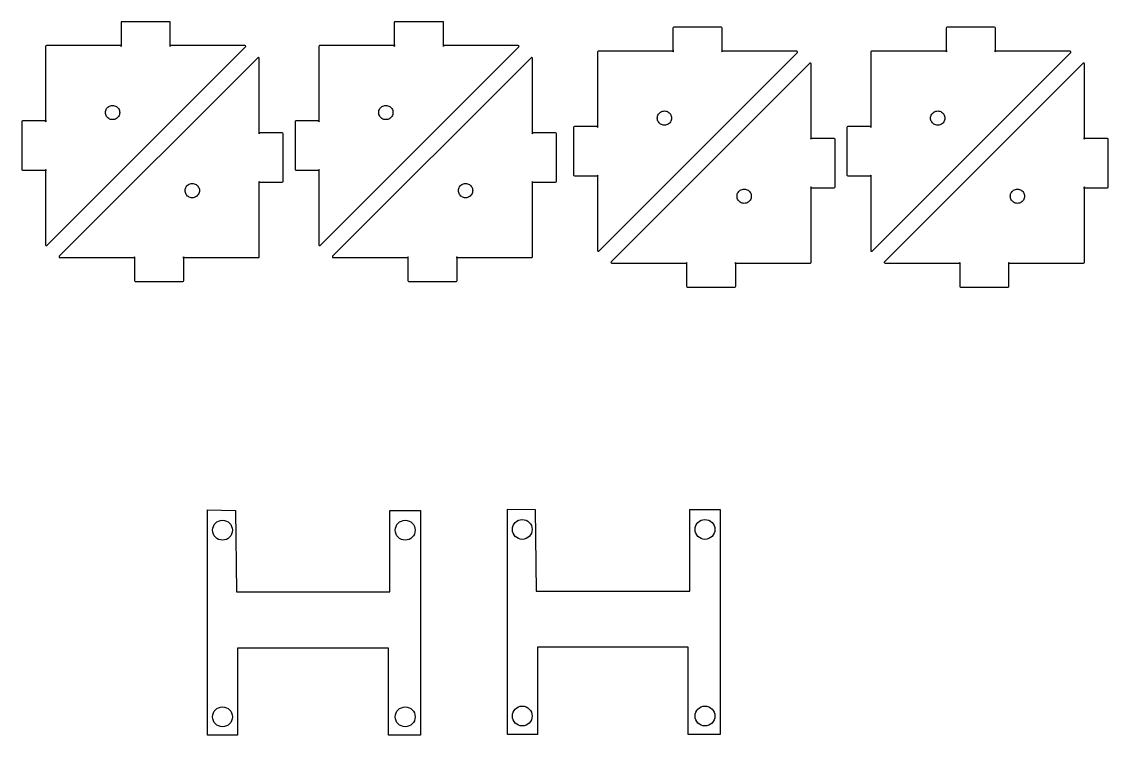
# Model space of a CAD drawing. Extents: x -248 to 293, y -42 to 281.
# Drawn here: x 128.7 to 265.4, y 185.7 to 275.6 of the extents above; entities that cross this region are included whole.
import ezdxf

# ---------------------------------------------------------------- set-up
doc = ezdxf.new("R2010")
doc.units = 0
doc.layers.add('Ebene_1', color=7, linetype='CONTINUOUS')

msp = doc.modelspace()

# ---------------------------------------------------------------- linework, layer by layer
at = {"layer": 'Ebene_1', "color": 2}
for points in [[(141.16949, 275.453155), (141.16949, 272.453835)], [(147.26866, 275.552955), (141.26869, 275.552955)], [(147.36927, 272.453835), (147.36927, 275.453155)], [(175.56877, 275.453155), (175.56877, 272.453835)], [(181.66791, 275.552955), (175.66857, 275.552955)], [(181.76916, 272.453835), (181.76916, 275.453155)], [(210.64158, 274.748305), (210.64158, 271.748265)], [(216.74073, 274.848105), (210.74068, 274.848105)], [(216.84127, 271.748265), (216.84127, 274.748305)], [(245.04095, 274.748305), (245.04095, 271.748265)], [(251.14009, 274.848105), (245.14075, 274.848105)], [(251.24133, 271.748265), (251.24133, 274.748305)], [(131.66932, 272.453835), (131.66932, 262.953595)], [(141.26869, 272.552635), (131.76782, 272.552635)], [(131.83942, 247.381955), (156.84042, 272.383305)], [(156.76815, 272.552635), (147.26866, 272.552635)], [(166.06914, 272.453835), (166.06914, 262.953595)], [(175.66857, 272.552635), (166.16968, 272.552635)], [(166.23948, 247.381955), (191.23837, 272.383305)], [(191.16822, 272.552635), (181.66791, 272.552635)], [(158.39835, 271.025125), (133.39805, 246.023735)], [(158.56979, 261.454295), (158.56979, 270.954525)], [(192.79841, 271.025125), (167.79881, 246.023735)], [(192.96841, 261.454295), (192.96841, 270.954525)], [(201.14127, 271.748265), (201.14127, 262.248035)], [(210.74068, 271.847065), (201.23967, 271.847065)], [(201.31167, 246.676415), (226.31267, 271.677735)], [(226.24033, 271.847065), (216.74073, 271.847065)], [(235.54131, 271.748265), (235.54131, 262.248035)], [(245.14075, 271.847065), (235.64185, 271.847065)], [(235.71135, 246.676415), (260.71059, 271.677735)], [(260.64004, 271.847065), (251.14009, 271.847065)], [(227.87052, 270.319565), (202.87022, 245.318215)], [(228.04196, 260.748735), (228.04196, 270.248965)], [(262.27028, 270.319565), (237.27068, 245.318215)], [(262.44058, 260.748735), (262.44058, 270.248965)], [(128.66863, 262.953595), (128.66863, 256.952795)], [(131.76782, 263.052295), (128.76783, 263.052295)], [(163.06912, 262.953595), (163.06912, 256.952795)], [(166.16968, 263.052295), (163.16966, 263.052295)], [(161.46927, 261.552995), (158.46925, 261.552995)], [(161.56981, 255.453515), (161.56981, 261.454295)], [(195.86863, 261.552995), (192.86861, 261.552995)], [(195.96843, 255.453515), (195.96843, 261.454295)], [(198.1405, 262.248035), (198.1405, 256.247255)], [(201.23967, 262.350295), (198.24, 262.350295)], [(232.54129, 262.248035), (232.54129, 256.247255)], [(235.64185, 262.350295), (232.64183, 262.350295)], [(230.94144, 260.847435), (227.94142, 260.847435)], [(231.04198, 254.747955), (231.04198, 260.748735)], [(265.3408, 260.847435), (262.34078, 260.847435)], [(265.4406, 254.747955), (265.4406, 260.748735)], [(128.76783, 256.853995), (131.76782, 256.853995)], [(131.66932, 256.952795), (131.66932, 247.452455)], [(163.16966, 256.853995), (166.16968, 256.853995)], [(166.06914, 256.952795), (166.06914, 247.452455)], [(198.24, 256.148455), (201.23967, 256.148455)], [(201.14127, 256.247255), (201.14127, 246.746915)], [(232.64183, 256.148455), (235.64185, 256.148455)], [(235.54131, 256.247255), (235.54131, 246.746915)], [(158.46925, 255.354715), (161.46927, 255.354715)], [(158.56979, 245.953175), (158.56979, 255.453515)], [(192.86861, 255.354715), (195.86863, 255.354715)], [(192.96841, 245.953175), (192.96841, 255.453515)], [(227.94142, 254.649155), (230.94144, 254.649155)], [(228.04196, 245.247615), (228.04196, 254.747955)], [(262.34078, 254.649155), (265.3408, 254.649155)], [(262.44058, 245.247615), (262.44058, 254.747955)], [(133.46898, 245.854375), (142.96851, 245.854375)], [(142.87001, 245.953175), (142.87001, 242.954545)], [(148.96848, 245.854375), (158.46925, 245.854375)], [(149.06768, 242.954545), (149.06768, 245.953175)], [(167.86831, 245.854375), (177.36896, 245.854375)], [(177.26842, 245.953175), (177.26842, 242.954545)], [(183.36901, 245.854375), (192.86861, 245.854375)], [(183.46955, 242.954545), (183.46955, 245.953175)], [(202.94112, 245.148815), (212.44037, 245.148815)], [(212.34197, 245.247615), (212.34197, 242.249015)], [(218.44041, 245.148815), (227.94142, 245.148815)], [(218.53991, 242.249015), (218.53991, 245.247615)], [(237.34048, 245.148815), (246.84114, 245.148815)], [(246.74059, 245.247615), (246.74059, 242.249015)], [(252.84118, 245.148815), (262.34078, 245.148815)], [(252.94172, 242.249015), (252.94172, 245.247615)], [(142.96851, 242.852315), (148.96848, 242.852315)], [(177.36896, 242.852315), (183.36901, 242.852315)], [(212.44037, 242.146775), (218.44041, 242.146775)], [(246.84114, 242.146775), (252.84118, 242.146775)]]:
    msp.add_lwpolyline(points, dxfattribs=at)
for points in [[(152.06927, 214.076569), (155.575, 214.010419), (155.70724, 203.75781), (175.02182, 203.75781), (175.02182, 214.010423), (178.85829, 214.010423), (178.85829, 185.7), (174.82339, 185.7), (174.82339, 196.68021), (155.83958, 196.68021), (155.83958, 185.7), (152.06927, 185.7)], [(189.80549, 214.17574), (193.31122, 214.10964), (193.44346, 203.85703), (212.75804, 203.85703), (212.75804, 214.10964), (216.59451, 214.10964), (216.59451, 185.79922), (212.55961, 185.79922), (212.55961, 196.77943), (193.5758, 196.77943), (193.5758, 185.79922), (189.80549, 185.79922)]]:
    msp.add_lwpolyline(points, close=True, dxfattribs=at)
at = {"layer": 'Ebene_1', "color": 3}
for points in [[(155.18962, 211.523762)], [(178.18984, 211.523762)], [(192.92584, 211.62293)], [(215.92606, 211.62293)], [(155.18962, 188.02375)], [(178.18984, 188.02375)], [(192.92584, 188.12292)], [(215.92606, 188.12292)]]:
    msp.add_lwpolyline(points, close=True, dxfattribs=at)
at = {"layer": 'Ebene_1', "color": 2}
for points in [[(141.26869, 275.552955), (141.21359, 275.552955), (141.16949, 275.508855), (141.16949, 275.453155)], [(147.36927, 275.453155), (147.36927, 275.508855), (147.32517, 275.552955), (147.26866, 275.552955)], [(175.66857, 275.552955), (175.61287, 275.552955), (175.56877, 275.508855), (175.56877, 275.453155)], [(181.76916, 275.453155), (181.76916, 275.508855), (181.72366, 275.552955), (181.66791, 275.552955)], [(210.74068, 274.848105), (210.68568, 274.848105), (210.64158, 274.804005), (210.64158, 274.748305)], [(216.84127, 274.748305), (216.84127, 274.804005), (216.79717, 274.848105), (216.74073, 274.848105)], [(245.14075, 274.848105), (245.08505, 274.848105), (245.04095, 274.804005), (245.04095, 274.748305)], [(251.24133, 274.748305), (251.24133, 274.804005), (251.19583, 274.848105), (251.14009, 274.848105)], [(131.76782, 272.552635), (131.71472, 272.552635), (131.66932, 272.510335), (131.66932, 272.453835)], [(141.16949, 272.453835), (141.16949, 272.510235), (141.21359, 272.552635), (141.26869, 272.552635)], [(147.26866, 272.552635), (147.32516, 272.552635), (147.36927, 272.510335), (147.36927, 272.453835)], [(156.86932, 272.453905), (156.86932, 272.510305), (156.82382, 272.552705), (156.76808, 272.552705)], [(156.84042, 272.383305), (156.85772, 272.401005), (156.86932, 272.425605), (156.86932, 272.453905)], [(166.16968, 272.552635), (166.11328, 272.552635), (166.06914, 272.510335), (166.06914, 272.453835)], [(175.56877, 272.453835), (175.56877, 272.510235), (175.61287, 272.552635), (175.66857, 272.552635)], [(181.66791, 272.552635), (181.72361, 272.552635), (181.76916, 272.510335), (181.76916, 272.453835)], [(191.26867, 272.453905), (191.26867, 272.510305), (191.22317, 272.552705), (191.16813, 272.552705)], [(191.23837, 272.383305), (191.25847, 272.401005), (191.26867, 272.425605), (191.26867, 272.453905)], [(158.46925, 271.053325), (158.44245, 271.053325), (158.41635, 271.042725), (158.39835, 271.025125)], [(158.56979, 270.954525), (158.56979, 271.010925), (158.52429, 271.053325), (158.46925, 271.053325)], [(192.86861, 271.053325), (192.84251, 271.053325), (192.81671, 271.042725), (192.79841, 271.025125)], [(192.96841, 270.954525), (192.96841, 271.010925), (192.92431, 271.053325), (192.86861, 271.053325)], [(201.23967, 271.847065), (201.18677, 271.847065), (201.14127, 271.804765), (201.14127, 271.748265)], [(210.64158, 271.748265), (210.64158, 271.804665), (210.68568, 271.847065), (210.74068, 271.847065)], [(216.74073, 271.847065), (216.79713, 271.847065), (216.84127, 271.804765), (216.84127, 271.748265)], [(226.34157, 271.748335), (226.34157, 271.804735), (226.29607, 271.847135), (226.24033, 271.847135)], [(226.31267, 271.677735), (226.32997, 271.695435), (226.34157, 271.723635), (226.34157, 271.748335)], [(235.64185, 271.847065), (235.58545, 271.847065), (235.54131, 271.804765), (235.54131, 271.748265)], [(245.04095, 271.748265), (245.04095, 271.804665), (245.08505, 271.847065), (245.14075, 271.847065)], [(251.14009, 271.847065), (251.19579, 271.847065), (251.24133, 271.804765), (251.24133, 271.748265)], [(260.74089, 271.748335), (260.74089, 271.804735), (260.69539, 271.847135), (260.64, 271.847135)], [(260.71059, 271.677735), (260.73039, 271.695435), (260.74089, 271.723635), (260.74089, 271.748335)], [(227.94142, 270.347765), (227.91462, 270.347765), (227.88852, 270.337165), (227.87052, 270.319565)], [(228.04196, 270.248965), (228.04196, 270.305465), (227.99646, 270.347765), (227.94142, 270.347765)], [(262.34078, 270.347765), (262.31428, 270.347765), (262.28888, 270.337165), (262.27028, 270.319565)], [(262.44058, 270.248965), (262.44058, 270.305465), (262.39648, 270.347765), (262.34078, 270.347765)], [(128.76783, 263.052295), (128.71473, 263.052295), (128.66863, 263.009995), (128.66863, 262.953595)], [(131.66932, 262.953595), (131.66932, 263.009995), (131.71482, 263.052295), (131.76782, 263.052295)], [(163.16966, 263.052295), (163.11326, 263.052295), (163.06912, 263.009995), (163.06912, 262.953595)], [(166.06914, 262.953595), (166.06914, 263.009995), (166.11324, 263.052295), (166.16968, 263.052295)], [(158.46925, 261.552995), (158.52425, 261.552995), (158.56979, 261.510695), (158.56979, 261.454295)], [(161.56981, 261.454295), (161.56981, 261.510695), (161.52431, 261.552995), (161.46927, 261.552995)], [(192.86861, 261.552995), (192.92431, 261.552995), (192.96841, 261.510695), (192.96841, 261.454295)], [(195.96843, 261.454295), (195.96843, 261.510695), (195.92433, 261.552995), (195.86863, 261.552995)], [(198.24, 262.350295), (198.1867, 262.350295), (198.1405, 262.304395), (198.1405, 262.248035)], [(201.14127, 262.248035), (201.14127, 262.304435), (201.18677, 262.350295), (201.23967, 262.350295)], [(232.64183, 262.350295), (232.58543, 262.350295), (232.54129, 262.304395), (232.54129, 262.248035)], [(235.54131, 262.248035), (235.54131, 262.304435), (235.58541, 262.350295), (235.64185, 262.350295)], [(227.94142, 260.847435), (227.99642, 260.847435), (228.04196, 260.805135), (228.04196, 260.748735)], [(231.04198, 260.748735), (231.04198, 260.805135), (230.99648, 260.847435), (230.94144, 260.847435)], [(262.34078, 260.847435), (262.39648, 260.847435), (262.44058, 260.805135), (262.44058, 260.748735)], [(265.4406, 260.748735), (265.4406, 260.805135), (265.3965, 260.847435), (265.3408, 260.847435)], [(128.66863, 256.952795), (128.66863, 256.899895), (128.71483, 256.853995), (128.76783, 256.853995)], [(131.76782, 256.853995), (131.71472, 256.853995), (131.66932, 256.899895), (131.66932, 256.952795)], [(163.06912, 256.952795), (163.06912, 256.899895), (163.11322, 256.853995), (163.16966, 256.853995)], [(166.16968, 256.853995), (166.11328, 256.853995), (166.06914, 256.899895), (166.06914, 256.952795)], [(198.1405, 256.247255), (198.1405, 256.194355), (198.1867, 256.148455), (198.24, 256.148455)], [(201.23967, 256.148455), (201.18677, 256.148455), (201.14127, 256.194355), (201.14127, 256.247255)], [(232.54129, 256.247255), (232.54129, 256.194355), (232.58539, 256.148455), (232.64183, 256.148455)], [(235.64185, 256.148455), (235.58545, 256.148455), (235.54131, 256.194355), (235.54131, 256.247255)], [(158.56979, 255.453515), (158.56979, 255.397015), (158.52429, 255.354715), (158.46925, 255.354715)], [(161.46927, 255.354715), (161.52427, 255.354715), (161.56981, 255.397015), (161.56981, 255.453515)], [(192.96841, 255.453515), (192.96841, 255.397015), (192.92431, 255.354715), (192.86861, 255.354715)], [(195.86863, 255.354715), (195.92433, 255.354715), (195.96843, 255.397015), (195.96843, 255.453515)], [(228.04196, 254.747955), (228.04196, 254.691455), (227.99646, 254.649155), (227.94142, 254.649155)], [(230.94144, 254.649155), (230.99644, 254.649155), (231.04198, 254.691455), (231.04198, 254.747955)], [(262.44058, 254.747955), (262.44058, 254.691455), (262.39648, 254.649155), (262.34078, 254.649155)], [(265.3408, 254.649155), (265.3965, 254.649155), (265.4406, 254.691455), (265.4406, 254.747955)], [(131.66932, 247.452455), (131.66932, 247.399555), (131.71482, 247.353655), (131.76782, 247.353655)], [(131.76782, 247.353655), (131.79542, 247.353655), (131.82092, 247.364255), (131.83942, 247.381955)], [(166.06914, 247.452455), (166.06914, 247.399555), (166.11324, 247.353655), (166.16968, 247.353655)], [(166.16968, 247.353655), (166.19538, 247.353655), (166.22018, 247.364255), (166.23948, 247.381955)], [(201.14127, 246.746915), (201.14127, 246.694015), (201.18677, 246.648115), (201.23967, 246.648115)], [(201.23967, 246.648115), (201.26757, 246.648115), (201.29297, 246.658715), (201.31167, 246.676415)], [(235.54131, 246.746915), (235.54131, 246.694015), (235.58541, 246.648115), (235.64185, 246.648115)], [(235.64185, 246.648115), (235.66725, 246.648115), (235.69225, 246.658715), (235.71135, 246.676415)], [(133.39805, 246.023735), (133.37945, 246.006035), (133.36905, 245.981435), (133.36905, 245.953235)], [(133.36905, 245.953235), (133.36905, 245.900335), (133.41315, 245.854435), (133.46895, 245.854435)], [(142.96851, 245.854375), (142.91411, 245.854375), (142.87001, 245.900275), (142.87001, 245.953175)], [(149.06768, 245.953175), (149.06768, 245.900275), (149.02358, 245.854375), (148.96848, 245.854375)], [(158.46925, 245.854375), (158.52425, 245.854375), (158.56979, 245.900275), (158.56979, 245.953175)], [(167.79881, 246.023735), (167.77871, 246.006035), (167.76781, 245.981435), (167.76781, 245.953235)], [(167.76781, 245.953235), (167.76781, 245.900335), (167.81371, 245.854435), (167.86835, 245.854435)], [(177.36896, 245.854375), (177.31396, 245.854375), (177.26842, 245.900275), (177.26842, 245.953175)], [(183.46955, 245.953175), (183.46955, 245.900275), (183.42405, 245.854375), (183.36901, 245.854375)], [(192.86861, 245.854375), (192.92431, 245.854375), (192.96841, 245.900275), (192.96841, 245.953175)], [(202.87022, 245.318215), (202.85152, 245.300515), (202.84132, 245.275915), (202.84132, 245.247615)], [(202.84132, 245.247615), (202.84132, 245.194715), (202.88542, 245.148815), (202.94112, 245.148815)], [(212.44037, 245.148815), (212.38607, 245.148815), (212.34197, 245.194715), (212.34197, 245.247615)], [(218.53991, 245.247615), (218.53991, 245.194715), (218.49581, 245.148815), (218.44041, 245.148815)], [(227.94142, 245.148815), (227.99642, 245.148815), (228.04196, 245.194715), (228.04196, 245.247615)], [(237.27068, 245.318215), (237.25088, 245.300515), (237.23958, 245.275915), (237.23958, 245.247615)], [(237.23958, 245.247615), (237.23958, 245.194715), (237.28578, 245.148815), (237.34048, 245.148815)], [(246.84114, 245.148815), (246.78614, 245.148815), (246.74059, 245.194715), (246.74059, 245.247615)], [(252.94172, 245.247615), (252.94172, 245.194715), (252.89622, 245.148815), (252.84118, 245.148815)], [(262.34078, 245.148815), (262.39648, 245.148815), (262.44058, 245.194715), (262.44058, 245.247615)], [(142.87001, 242.954545), (142.87001, 242.898145), (142.91411, 242.852315), (142.96851, 242.852315)], [(148.96848, 242.852315), (149.02358, 242.852315), (149.06768, 242.898215), (149.06768, 242.954545)], [(177.26842, 242.954545), (177.26842, 242.898145), (177.31392, 242.852315), (177.36896, 242.852315)], [(183.36901, 242.852315), (183.42401, 242.852315), (183.46955, 242.898215), (183.46955, 242.954545)], [(212.34197, 242.249015), (212.34197, 242.192615), (212.38607, 242.146775), (212.44037, 242.146775)], [(218.44041, 242.146775), (218.49581, 242.146775), (218.53991, 242.192575), (218.53991, 242.249015)], [(246.74059, 242.249015), (246.74059, 242.192615), (246.78609, 242.146775), (246.84114, 242.146775)], [(252.84118, 242.146775), (252.89618, 242.146775), (252.94172, 242.192575), (252.94172, 242.249015)]]:
    msp.add_open_spline(points, degree=3, dxfattribs=at)
at = {"layer": 'Ebene_1', "color": 3}
for points in [[(139.28431, 263.743805), (139.21271, 263.902555), (139.18651, 264.078955), (139.21131, 264.248315)], [(139.21131, 264.248315), (139.23541, 264.421115), (139.30851, 264.579865), (139.42213, 264.710355)], [(139.42213, 264.710355), (139.53512, 264.840845), (139.68396, 264.936235), (139.84864, 264.982085)], [(139.84864, 264.982085), (140.01402, 265.031485), (140.19041, 265.031485), (140.35646, 264.982085)], [(140.35646, 264.982085), (140.52181, 264.936285), (140.66927, 264.840845), (140.78226, 264.710355)], [(140.78226, 264.710355), (140.89459, 264.579865), (140.96761, 264.421115), (140.99312, 264.248315)], [(140.99312, 264.248315), (141.01792, 264.078955), (140.99312, 263.902555), (140.92142, 263.743805)], [(173.6842, 263.743805), (173.6119, 263.902555), (173.5858, 264.078955), (173.6112, 264.248315)], [(173.6112, 264.248315), (173.6359, 264.421115), (173.7089, 264.579865), (173.82146, 264.710355)], [(173.82146, 264.710355), (173.93505, 264.840845), (174.08322, 264.936235), (174.24867, 264.982085)], [(174.24867, 264.982085), (174.41447, 265.031485), (174.59086, 265.031485), (174.75632, 264.982085)], [(174.75632, 264.982085), (174.92106, 264.936285), (175.06852, 264.840845), (175.18212, 264.710355)], [(175.18212, 264.710355), (175.29536, 264.579865), (175.36944, 264.421115), (175.39237, 264.248315)], [(175.39237, 264.248315), (175.41777, 264.078955), (175.39237, 263.902555), (175.32077, 263.743805)], [(208.68331, 263.542755), (208.70731, 263.715545), (208.78031, 263.874295), (208.89427, 264.004795)], [(208.89427, 264.004795), (209.00716, 264.135285), (209.15603, 264.230665), (209.32078, 264.279985)], [(209.32078, 264.279985), (209.48588, 264.329485), (209.66227, 264.329485), (209.82842, 264.279985)], [(209.82842, 264.279985), (209.99388, 264.230685), (210.14134, 264.135285), (210.25423, 264.004795)], [(210.25423, 264.004795), (210.36676, 263.874295), (210.43979, 263.715545), (210.46519, 263.542755)], [(243.08337, 263.542755), (243.10807, 263.715545), (243.18107, 263.874295), (243.29362, 264.004795)], [(243.29362, 264.004795), (243.40722, 264.135285), (243.55538, 264.230665), (243.72048, 264.279985)], [(243.72048, 264.279985), (243.88664, 264.329485), (244.06303, 264.329485), (244.22848, 264.279985)], [(244.22848, 264.279985), (244.39323, 264.230685), (244.54069, 264.135285), (244.65429, 264.004795)], [(244.65429, 264.004795), (244.76717, 263.874295), (244.84161, 263.715545), (244.86454, 263.542755)], [(139.61574, 263.362785), (139.46966, 263.457985), (139.35596, 263.588625), (139.28431, 263.743805)], [(140.10219, 263.221655), (139.9306, 263.221655), (139.76042, 263.267555), (139.61574, 263.362785)], [(140.58865, 263.362785), (140.44464, 263.267585), (140.27443, 263.221655), (140.1022, 263.221655)], [(140.92142, 263.743805), (140.84902, 263.588625), (140.73332, 263.457975), (140.58865, 263.362785)], [(174.01652, 263.362785), (173.87011, 263.457985), (173.75581, 263.588625), (173.6842, 263.743805)], [(174.50264, 263.221655), (174.33049, 263.221655), (174.16045, 263.267555), (174.01652, 263.362785)], [(174.98916, 263.362785), (174.84452, 263.267585), (174.67449, 263.221655), (174.50268, 263.221655)], [(175.32077, 263.743805), (175.24917, 263.588625), (175.1338, 263.457975), (174.98916, 263.362785)], [(208.75631, 263.041815), (208.68471, 263.196995), (208.65861, 263.373395), (208.68331, 263.542755)], [(209.08792, 262.657215), (208.94187, 262.752415), (208.82792, 262.883065), (208.75631, 263.041815)], [(209.57404, 262.516115), (209.40259, 262.516115), (209.23256, 262.565515), (209.08792, 262.657215)], [(210.06056, 262.657215), (209.91663, 262.565515), (209.74659, 262.516115), (209.57408, 262.516115)], [(210.39359, 263.041815), (210.32129, 262.883065), (210.20555, 262.752435), (210.06056, 262.657215)], [(210.46519, 263.542755), (210.48989, 263.373395), (210.46519, 263.196995), (210.39359, 263.041815)], [(243.15637, 263.041815), (243.08407, 263.196995), (243.05797, 263.373395), (243.08337, 263.542755)], [(243.48834, 262.657215), (243.34229, 262.752415), (243.22799, 262.883065), (243.15637, 263.041815)], [(243.97482, 262.516115), (243.80266, 262.516115), (243.63227, 262.565515), (243.48834, 262.657215)], [(244.46133, 262.657215), (244.31669, 262.565515), (244.1463, 262.516115), (243.97485, 262.516115)], [(244.79294, 263.041815), (244.72094, 262.883065), (244.60597, 262.752435), (244.46133, 262.657215)], [(244.86454, 263.542755), (244.88994, 263.373395), (244.86454, 263.196995), (244.79294, 263.041815)], [(149.24409, 254.158875), (149.21999, 254.328215), (149.24409, 254.504585), (149.31569, 254.659785)], [(149.31569, 254.659785), (149.38879, 254.818535), (149.50383, 254.952625), (149.64988, 255.044225)], [(149.64988, 255.044225), (149.79459, 255.136025), (149.96202, 255.185355), (150.13633, 255.185355)], [(150.13635, 255.185355), (150.30862, 255.185355), (150.47604, 255.136055), (150.6228, 255.044225)], [(150.6228, 255.044225), (150.76751, 254.952625), (150.88325, 254.818535), (150.9549, 254.659785)], [(150.9549, 254.659785), (151.0259, 254.504585), (151.0507, 254.328215), (151.0259, 254.158875)], [(183.64451, 254.158875), (183.61981, 254.328215), (183.64551, 254.504585), (183.71581, 254.659785)], [(183.71581, 254.659785), (183.78741, 254.818535), (183.90314, 254.952625), (184.04919, 255.044225)], [(184.04919, 255.044225), (184.19453, 255.136025), (184.3621, 255.185355), (184.53566, 255.185355)], [(184.53564, 255.185355), (184.70851, 255.185355), (184.87607, 255.136055), (185.02212, 255.044225)], [(185.02212, 255.044225), (185.16676, 254.952625), (185.28318, 254.818535), (185.35479, 254.659785)], [(185.35479, 254.659785), (185.42639, 254.504585), (185.45079, 254.328215), (185.42639, 254.158875)], [(219.12196, 254.338685), (219.2666, 254.430485), (219.43416, 254.483395), (219.60844, 254.483395)], [(219.60846, 254.483395), (219.78061, 254.483395), (219.94818, 254.430495), (220.09494, 254.338685)], [(253.52132, 254.338685), (253.66666, 254.430485), (253.83388, 254.483395), (254.0078, 254.483395)], [(254.00782, 254.483395), (254.18068, 254.483395), (254.34789, 254.430495), (254.4943, 254.338685)], [(149.45562, 253.696655), (149.34262, 253.827145), (149.2696, 253.989495), (149.24409, 254.158875)], [(149.88283, 253.421455), (149.7154, 253.470955), (149.56794, 253.566155), (149.45562, 253.696655)], [(150.38924, 253.421455), (150.22457, 253.375555), (150.04818, 253.375555), (149.88283, 253.421455)], [(150.81505, 253.696655), (150.70205, 253.566155), (150.55463, 253.470965), (150.38924, 253.421455)], [(151.0259, 254.158875), (151.0018, 253.989495), (150.9287, 253.827145), (150.81505, 253.696655)], [(183.85547, 253.696655), (183.74188, 253.827145), (183.66885, 253.989495), (183.64451, 254.158875)], [(184.28269, 253.421455), (184.11723, 253.470955), (183.96836, 253.566155), (183.85547, 253.696655)], [(184.78928, 253.421455), (184.62241, 253.375555), (184.44743, 253.375555), (184.28269, 253.421455)], [(185.21508, 253.696655), (185.10254, 253.566155), (184.95508, 253.470965), (184.78928, 253.421455)], [(185.42639, 254.158875), (185.40099, 253.989495), (185.32799, 253.827145), (185.21508, 253.696655)], [(218.71627, 253.453315), (218.69197, 253.626115), (218.71627, 253.799045), (218.78787, 253.954225)], [(218.92758, 252.991115), (218.8147, 253.121605), (218.74167, 253.283955), (218.71627, 253.453315)], [(218.78787, 253.954225), (218.86087, 254.112975), (218.97591, 254.247065), (219.12196, 254.338685)], [(220.09494, 254.338685), (220.23958, 254.247085), (220.35529, 254.112975), (220.4269, 253.954225)], [(220.4978, 253.453315), (220.4738, 253.283955), (220.4008, 253.121605), (220.28719, 252.991115)], [(220.4269, 253.954225), (220.4978, 253.799045), (220.5229, 253.626115), (220.4978, 253.453315)], [(253.11669, 253.453315), (253.09199, 253.626115), (253.11769, 253.799045), (253.18759, 253.954225)], [(253.32765, 252.991115), (253.21406, 253.121605), (253.14103, 253.283955), (253.11669, 253.453315)], [(253.18759, 253.954225), (253.25959, 254.112975), (253.37527, 254.247065), (253.52132, 254.338685)], [(254.4943, 254.338685), (254.63894, 254.247085), (254.75535, 254.112975), (254.82697, 253.954225)], [(254.89857, 253.453315), (254.87317, 253.283955), (254.80017, 253.121605), (254.6869, 252.991115)], [(254.82697, 253.954225), (254.89857, 253.799045), (254.92257, 253.626115), (254.89857, 253.453315)], [(219.3548, 252.719495), (219.18723, 252.768795), (219.04012, 252.864165), (218.92758, 252.991115)], [(219.86139, 252.719495), (219.69664, 252.669995), (219.52025, 252.669995), (219.3548, 252.719495)], [(220.28719, 252.991115), (220.17395, 252.864165), (220.02649, 252.768815), (219.86139, 252.719495)], [(253.75487, 252.719495), (253.58941, 252.768795), (253.44054, 252.864165), (253.32765, 252.991115)], [(254.2611, 252.719495), (254.09459, 252.669995), (253.91961, 252.669995), (253.75487, 252.719495)], [(254.6869, 252.991115), (254.57472, 252.864165), (254.42726, 252.768815), (254.2611, 252.719495)], [(152.68984, 211.523762), (152.68984, 212.214132), (153.24934, 212.773992), (153.93973, 212.773992)], [(153.93973, 212.773992), (154.63011, 212.773992), (155.18962, 212.214132), (155.18962, 211.523762)], [(175.68984, 211.523762), (175.68984, 212.214132), (176.24939, 212.773992), (176.93984, 212.773992)], [(176.93984, 212.773992), (177.63028, 212.773992), (178.18984, 212.214132), (178.18984, 211.523762)], [(190.42606, 211.62293), (190.42606, 212.3133), (190.98556, 212.87316), (191.67595, 212.87316)], [(191.67595, 212.87316), (192.36633, 212.87316), (192.92584, 212.3133), (192.92584, 211.62293)], [(213.42606, 211.62293), (213.42606, 212.3133), (213.98561, 212.87316), (214.67606, 212.87316)], [(214.67606, 212.87316), (215.3665, 212.87316), (215.92606, 212.3133), (215.92606, 211.62293)], [(153.93973, 210.273862), (153.24934, 210.273862), (152.68984, 210.833722), (152.68984, 211.523762)], [(155.18962, 211.523762), (155.18962, 210.833722), (154.63011, 210.273862), (153.93973, 210.273862)], [(176.93984, 210.273862), (176.24939, 210.273862), (175.68984, 210.833722), (175.68984, 211.523762)], [(178.18984, 211.523762), (178.18984, 210.833722), (177.63028, 210.273862), (176.93984, 210.273862)], [(191.67595, 210.37303), (190.98556, 210.37303), (190.42606, 210.93289), (190.42606, 211.62293)], [(192.92584, 211.62293), (192.92584, 210.93289), (192.36633, 210.37303), (191.67595, 210.37303)], [(214.67606, 210.37303), (213.98561, 210.37303), (213.42606, 210.93289), (213.42606, 211.62293)], [(215.92606, 211.62293), (215.92606, 210.93289), (215.3665, 210.37303), (214.67606, 210.37303)], [(152.68984, 188.02375), (152.68984, 188.71413), (153.24934, 189.27399), (153.93973, 189.27399)], [(153.93973, 189.27399), (154.63011, 189.27399), (155.18962, 188.71413), (155.18962, 188.02375)], [(175.68984, 188.02375), (175.68984, 188.71413), (176.24939, 189.27399), (176.93984, 189.27399)], [(176.93984, 189.27399), (177.63028, 189.27399), (178.18984, 188.71413), (178.18984, 188.02375)], [(190.42606, 188.12292), (190.42606, 188.8133), (190.98556, 189.37316), (191.67595, 189.37316)], [(191.67595, 189.37316), (192.36633, 189.37316), (192.92584, 188.8133), (192.92584, 188.12292)], [(213.42606, 188.12292), (213.42606, 188.8133), (213.98561, 189.37316), (214.67606, 189.37316)], [(214.67606, 189.37316), (215.3665, 189.37316), (215.92606, 188.8133), (215.92606, 188.12292)], [(153.93973, 186.77386), (153.24934, 186.77386), (152.68984, 187.33372), (152.68984, 188.02375)], [(155.18962, 188.02375), (155.18962, 187.33372), (154.63011, 186.77386), (153.93973, 186.77386)], [(176.93984, 186.77386), (176.24939, 186.77386), (175.68984, 187.33372), (175.68984, 188.02375)], [(178.18984, 188.02375), (178.18984, 187.33372), (177.63028, 186.77386), (176.93984, 186.77386)], [(191.67595, 186.87303), (190.98556, 186.87303), (190.42606, 187.43289), (190.42606, 188.12292)], [(192.92584, 188.12292), (192.92584, 187.43289), (192.36633, 186.87303), (191.67595, 186.87303)], [(214.67606, 186.87303), (213.98561, 186.87303), (213.42606, 187.43289), (213.42606, 188.12292)], [(215.92606, 188.12292), (215.92606, 187.43289), (215.3665, 186.87303), (214.67606, 186.87303)]]:
    msp.add_open_spline(points, degree=3, dxfattribs=at)

doc.saveas('drawing.dxf')
